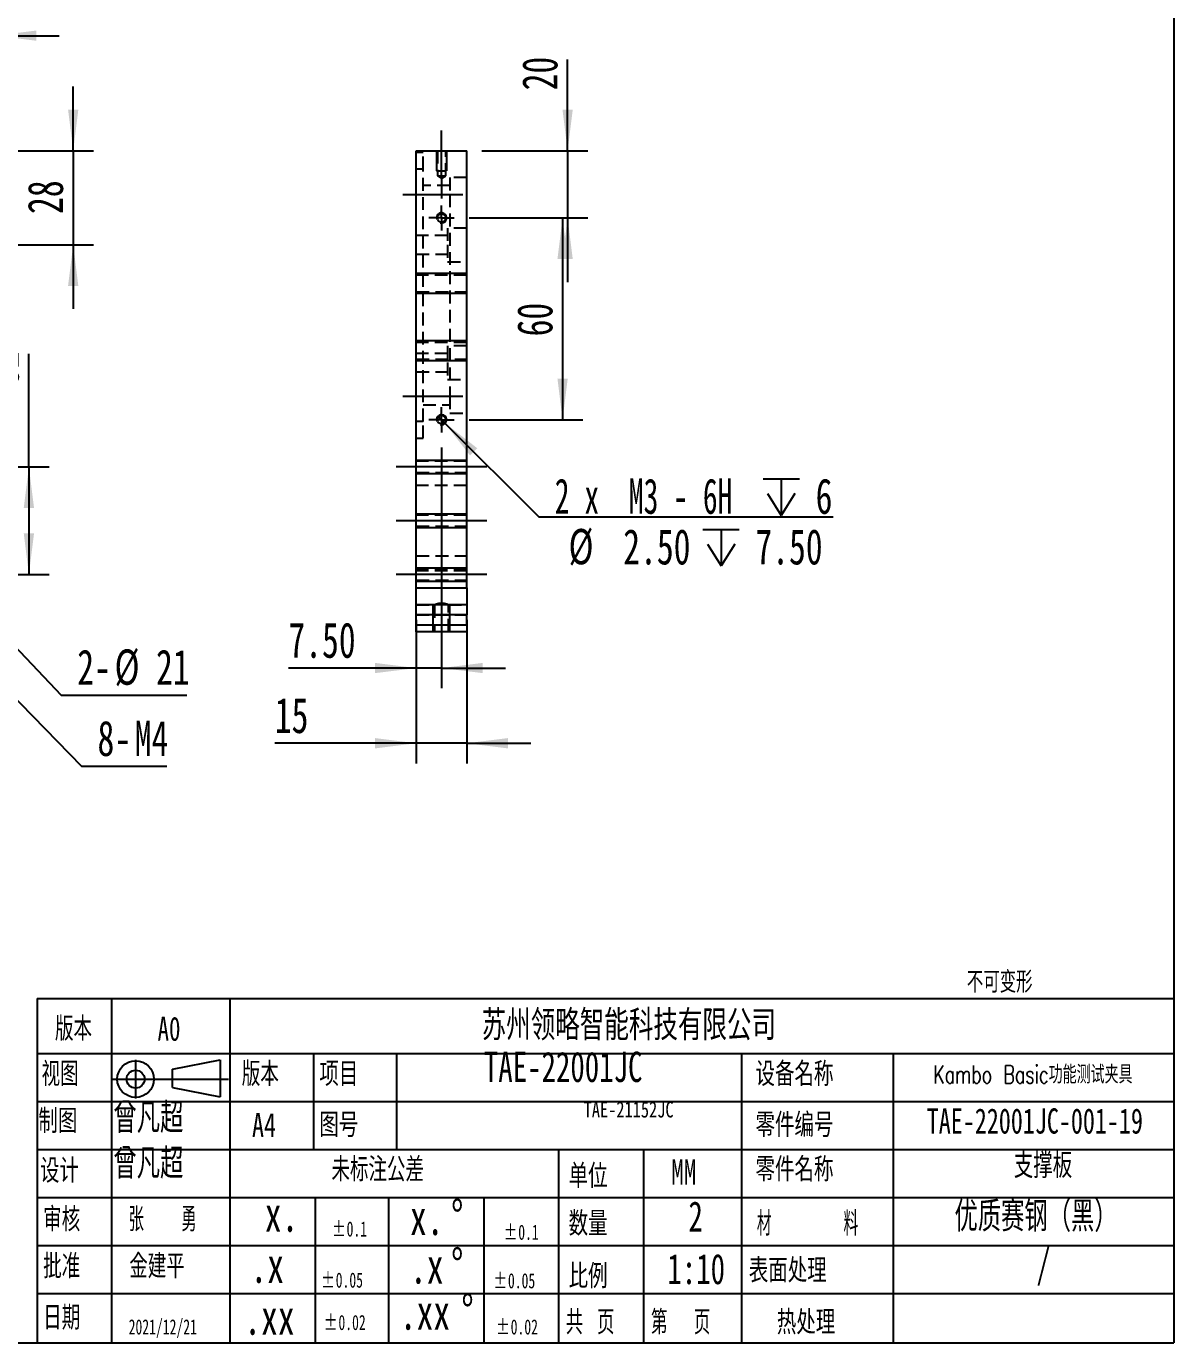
# Model space of a CAD drawing. Extents: x 2 to 292, y 3 to 207.
# Drawn here: x 178.5 to 292.2, y 3.1 to 133.5 of the extents above; entities that cross this region are included whole.
import ezdxf

# ---------------------------------------------------------------- set-up
doc = ezdxf.new("R2010")
doc.units = 0
for name, pattern in [('SLD-中心线', [34.29, 30.48, -1.27, 1.27, -1.27]), ('SLD-实线', [0]), ('SLD-虚线', [1.905, 1.27, -0.635])]:
    doc.linetypes.add(name, pattern=pattern)
doc.layers.get('0').update_dxf_attribs({"linetype": 'CONTINUOUS'})
for name, color, linetype in [('FORMAT', 7, 'SLD-实线'), ('图层1', 5, 'SLD-中心线'), ('图层7', 7, 'SLD-实线'), ('图框', 7, 'SLD-实线'), ('粗实线', 7, 'SLD-实线')]:
    doc.layers.add(name, color=color, linetype=linetype)
doc.styles.add('SLDTEXTSTYLE0', font='TXT', dxfattribs={"width": 0.7, "bigfont": 'bigfont'})
doc.styles.add('SLDTEXTSTYLE1', font='TXT', dxfattribs={"width": 0.75})
doc.styles.add('SLDTEXTSTYLE10', font='TXT', dxfattribs={"width": 0.58, "bigfont": 'bigfont'})
doc.styles.add('SLDTEXTSTYLE11', font='TXT', dxfattribs={"width": 0.633333})
doc.styles.add('SLDTEXTSTYLE12', font='TXT', dxfattribs={"width": 0.616667})
doc.styles.add('SLDTEXTSTYLE2', font='TXT', dxfattribs={"width": 0.736842, "bigfont": 'bigfont'})
doc.styles.add('SLDTEXTSTYLE3', font='TXT', dxfattribs={"width": 0.7})
doc.styles.add('SLDTEXTSTYLE4', font='TXT', dxfattribs={"width": 0.663})
doc.styles.add('SLDTEXTSTYLE5', font='TXT', dxfattribs={"width": 0.559211, "bigfont": 'bigfont'})
doc.styles.add('SLDTEXTSTYLE6', font='TXT', dxfattribs={"width": 0.736842})
doc.styles.add('SLDTEXTSTYLE8', font='TXT', dxfattribs={"width": 0.657895, "bigfont": 'bigfont'})
doc.styles.add('SLDTEXTSTYLE9', font='TXT', dxfattribs={"width": 0.618421, "bigfont": 'bigfont'})
doc.dimstyles.new('SLDDIMSTYLE0', dxfattribs={"dimtxt": 3.5, "dimasz": 4.08, "dimexe": 0, "dimexo": 0.0625, "dimgap": 0.875, "dimtad": 2, "dimlfac": 3, "dimrnd": 1e-09, "dimzin": 12, "dimtxsty": 'SLDTEXTSTYLE3', "dimsah": 1, "dimcen": 0.09, "dimazin": 3, "dimtfac": 1, "dimtofl": 0, "dimtmove": 0, "dimatfit": 3, "dimtolj": 1, "dimtzin": 12})
doc.dimstyles.new('SLDDIMSTYLE2', dxfattribs={"dimtxt": 3.5, "dimasz": 4.08, "dimexe": 0, "dimexo": 0.0625, "dimgap": 0.875, "dimtad": 0, "dimtih": 1, "dimtoh": 1, "dimlfac": 3, "dimrnd": 1e-09, "dimzin": 12, "dimtxsty": 'SLDTEXTSTYLE3', "dimblk1": 'NONE', "dimsah": 1, "dimcen": 0, "dimazin": 3, "dimtfac": 1, "dimtmove": 0, "dimatfit": 3, "dimtolj": 1, "dimtzin": 12})
doc.dimstyles.new('SLDDIMSTYLE3', dxfattribs={"dimtxt": 3.5, "dimasz": 4.08, "dimexe": 0, "dimexo": 0.0625, "dimgap": 0.875, "dimtad": 2, "dimlfac": 3, "dimrnd": 1e-09, "dimzin": 12, "dimtxsty": 'SLDTEXTSTYLE3', "dimsah": 1, "dimcen": 0.09, "dimazin": 3, "dimtfac": 1, "dimtmove": 0, "dimatfit": 3, "dimtolj": 1, "dimtzin": 12})
doc.dimstyles.new('SLDDIMSTYLE6', dxfattribs={"dimtxt": 3.5, "dimasz": 4.08, "dimexe": 0, "dimexo": 0.0625, "dimgap": 0.875, "dimtad": 0, "dimtih": 1, "dimtoh": 1, "dimlfac": 3, "dimrnd": 1e-09, "dimzin": 4, "dimtxsty": 'SLDTEXTSTYLE3', "dimblk1": 'NONE', "dimsah": 1, "dimcen": 0, "dimazin": 3, "dimtfac": 1, "dimtmove": 0, "dimatfit": 3, "dimtolj": 1, "dimtzin": 12})
doc.dimstyles.new('SLDDIMSTYLE7', dxfattribs={"dimtxt": 3.5, "dimasz": 4.08, "dimexe": 0, "dimexo": 0.0625, "dimgap": 0.875, "dimtad": 2, "dimlfac": 3, "dimrnd": 1e-09, "dimzin": 4, "dimtxsty": 'SLDTEXTSTYLE3', "dimsah": 1, "dimcen": 0.09, "dimazin": 3, "dimtfac": 1, "dimtmove": 0, "dimatfit": 3, "dimtolj": 1, "dimtzin": 12})
doc.dimstyles.new('SLDDIMSTYLE8', dxfattribs={"dimtxt": 3.5, "dimasz": 4.08, "dimexe": 0, "dimexo": 0.0625, "dimgap": 0.875, "dimtad": 0, "dimtih": 1, "dimtoh": 1, "dimdec": 6, "dimlfac": 3, "dimrnd": 1e-09, "dimzin": 12, "dimtxsty": 'SLDTEXTSTYLE3', "dimblk1": 'NONE', "dimsah": 1, "dimcen": 0, "dimazin": 3, "dimtfac": 1, "dimtmove": 0, "dimatfit": 3, "dimtolj": 1, "dimtzin": 12})

# ---------------------------------------------------------------- blocks, each defined once
blk = doc.blocks.new('SW_NOTE_0')
at = {"layer": '图层7', "color": 0, "char_height": 1.5, "attachment_point": 1, "style": 'SLDTEXTSTYLE4'}
for s, insert in [('%%p', (0, 1.93)), ('0.05', (1.44, 1.93))]:
    blk.add_mtext(s, dxfattribs=dict(at, insert=insert))
blk = doc.blocks.new('SW_NOTE_1')
at = {"layer": '图层7', "color": 0, "char_height": 1.5, "attachment_point": 1, "style": 'SLDTEXTSTYLE4'}
for s, insert in [('%%p', (0, 1.93)), ('0.02', (1.44, 1.93))]:
    blk.add_mtext(s, dxfattribs=dict(at, insert=insert))
blk = doc.blocks.new('SW_NOTE_2')
at = {"layer": '图层7', "color": 0, "char_height": 1.5, "attachment_point": 1, "style": 'SLDTEXTSTYLE4'}
for s, insert in [('%%p', (0, 1.93)), ('0.1', (1.44, 1.93))]:
    blk.add_mtext(s, dxfattribs=dict(at, insert=insert))
blk = doc.blocks.new('SW_NOTE_4')
at = {"layer": '图层7', "color": 0, "char_height": 3.5, "attachment_point": 1, "style": 'SLDTEXTSTYLE3'}
for s, insert in [('%%d', (4.07, 4.51)), ('.x', (0, 4.51))]:
    blk.add_mtext(s, dxfattribs=dict(at, insert=insert))
blk = doc.blocks.new('SW_NOTE_5')
at = {"layer": '图层7', "color": 0, "char_height": 3.5, "attachment_point": 1, "style": 'SLDTEXTSTYLE3'}
for s, insert in [('%%d', (4.07, 4.51)), ('x.', (0, 4.51))]:
    blk.add_mtext(s, dxfattribs=dict(at, insert=insert))
blk = doc.blocks.new('SW_NOTE_6')
at = {"layer": '图层7', "color": 0, "char_height": 3.5, "attachment_point": 1, "style": 'SLDTEXTSTYLE3'}
for s, insert in [('%%d', (6.11, 4.51)), ('.xx', (0, 4.51))]:
    blk.add_mtext(s, dxfattribs=dict(at, insert=insert))
blk = doc.blocks.new('SW_NOTE_7')
at = {"layer": '图层7', "color": 0, "char_height": 1.5, "attachment_point": 1, "style": 'SLDTEXTSTYLE4'}
for s, insert in [('%%p', (0, 1.93)), ('0.1', (1.44, 1.93))]:
    blk.add_mtext(s, dxfattribs=dict(at, insert=insert))
blk = doc.blocks.new('SW_NOTE_8')
at = {"layer": '图层7', "color": 0, "char_height": 1.5, "attachment_point": 1, "style": 'SLDTEXTSTYLE4'}
for s, insert in [('%%p', (0, 1.93)), ('0.05', (1.44, 1.93))]:
    blk.add_mtext(s, dxfattribs=dict(at, insert=insert))
blk = doc.blocks.new('SW_NOTE_9')
at = {"layer": '图层7', "color": 0, "char_height": 1.5, "attachment_point": 1, "style": 'SLDTEXTSTYLE4'}
for s, insert in [('%%p', (0, 1.93)), ('0.02', (1.44, 1.93))]:
    blk.add_mtext(s, dxfattribs=dict(at, insert=insert))
blk = doc.blocks.new('SW_SYMBOL_MOD_BOX')
at = {"layer": '图框', "color": 0}
for p, q in [((200, 200), (200, 800)), ((200, 800), (800, 800)), ((800, 800), (800, 200)), ((200, 200), (800, 200))]:
    blk.add_line(p, q, dxfattribs=at)
blk = doc.blocks.new('_D_6')
at = {"layer": '图框', "color": 5}
for p, q in [((178.73, 89.89), (178.73, 101.08)), ((168.28, 89.89), (180.73, 89.89)), ((178.73, 89.89), (178.73, 79.22)), ((168.28, 79.22), (180.73, 79.22))]:
    blk.add_line(p, q, dxfattribs=at)
for points in [[(178.73, 89.89), (178.22, 85.81), (179.24, 85.81)], [(178.73, 79.22), (179.24, 83.3), (178.22, 83.3)]]:
    blk.add_solid(points, dxfattribs=at)
at = {"layer": '图框', "color": 5, "xscale": 0.004511737089201878, "yscale": 0.004511737089201878, "zscale": 0.004511737089201878, "rotation": 90.0000000000004}
blk.add_blockref('SW_SYMBOL_MOD_BOX', (178.21, 94.11), dxfattribs=at)
at = {"layer": '图框', "color": 5, "insert": (174.22, 98.01), "char_height": 3.5, "attachment_point": 1, "rotation": 90, "style": 'SLDTEXTSTYLE3'}
blk.add_mtext('32', dxfattribs=at)
blk = doc.blocks.new('_D_7')
at = {"layer": '图框', "color": 5}
for p, q in [((162.97, 87.09), (167.81, 82.03)), ((167.81, 82.03), (181.93, 67.27)), ((181.93, 67.27), (194.4, 67.27))]:
    blk.add_line(p, q, dxfattribs=at)
blk.add_solid([(167.81, 82.03), (170.27, 78.73), (171, 79.43)], dxfattribs=at)
at = {"layer": '图框', "color": 5, "char_height": 3.5, "attachment_point": 1, "style": 'SLDTEXTSTYLE3'}
for s, insert in [('%%c', (187.22, 71.8)), ('2-', (183.52, 71.79)), ('21', (191.33, 71.79))]:
    blk.add_mtext(s, dxfattribs=dict(at, insert=insert))
blk = doc.blocks.new('_NONE')
blk = doc.blocks.new('_D_8')
at = {"layer": '图框', "color": 5}
for p, q in [((164.93, 79.7), (165.86, 78.75)), ((165.86, 78.75), (183.95, 60.22)), ((183.95, 60.22), (192.39, 60.22))]:
    blk.add_line(p, q, dxfattribs=at)
blk.add_solid([(165.86, 78.75), (168.35, 75.47), (169.07, 76.18)], dxfattribs=at)
at = {"layer": '图框', "color": 5, "char_height": 3.5, "attachment_point": 1, "style": 'SLDTEXTSTYLE3'}
for s, insert in [('8-', (185.53, 64.74)), ('M4', (189.22, 64.74))]:
    blk.add_mtext(s, dxfattribs=dict(at, insert=insert))
blk = doc.blocks.new('_D_18')
at = {"layer": '图框', "color": 5}
for p, q in [((166.06, 113.39), (166.06, 134.62)), ((175.39, 122.72), (175.39, 134.62)), ((166.06, 132.62), (159.71, 132.62)), ((166.06, 132.62), (175.39, 132.62)), ((175.39, 132.62), (181.74, 132.62))]:
    blk.add_line(p, q, dxfattribs=at)
for points in [[(166.06, 132.62), (161.98, 133.13), (161.98, 132.12)], [(175.39, 132.62), (179.47, 132.12), (179.47, 133.13)]]:
    blk.add_solid(points, dxfattribs=at)
at = {"layer": '图框', "color": 5, "insert": (168.71, 137.13), "char_height": 3.5, "attachment_point": 1, "style": 'SLDTEXTSTYLE3'}
blk.add_mtext('28', dxfattribs=at)
blk = doc.blocks.new('_D_19')
at = {"layer": '图框', "color": 5}
for p, q in [((183.12, 121.22), (183.12, 127.57)), ((176.89, 121.22), (185.12, 121.22)), ((183.12, 121.22), (183.12, 111.89)), ((167.56, 111.89), (185.12, 111.89)), ((183.12, 111.89), (183.12, 105.54))]:
    blk.add_line(p, q, dxfattribs=at)
for points in [[(183.12, 121.22), (183.63, 125.3), (182.61, 125.3)], [(183.12, 111.89), (182.61, 107.81), (183.63, 107.81)]]:
    blk.add_solid(points, dxfattribs=at)
at = {"layer": '图框', "color": 5, "insert": (178.61, 114.95), "char_height": 3.5, "attachment_point": 1, "rotation": 90, "style": 'SLDTEXTSTYLE3'}
blk.add_mtext('28', dxfattribs=at)
blk = doc.blocks.new('SW_SYMBOL_HOLE_SPOT')
at = {"layer": '图框', "color": 0}
for p, q in [((0, 875), (0, 75)), ((1600, 75), (1600, 875)), ((0, 75), (1600, 75))]:
    blk.add_line(p, q, dxfattribs=at)
blk = doc.blocks.new('SW_SYMBOL_HOLE_DEPTH')
at = {"layer": '图框', "color": 0}
for p, q in [((0, 875), (800, 875)), ((400, 875), (400, 75)), ((100, 555), (400, 75)), ((700, 555), (400, 75))]:
    blk.add_line(p, q, dxfattribs=at)
blk = doc.blocks.new('_D_20')
at = {"layer": '图框', "color": 5}
for p, q in [((154.95, 133.34), (121.67, 133.34)), ((165.64, 112.7), (154.95, 133.34)), ((166.48, 111.08), (165.64, 112.7))]:
    blk.add_line(p, q, dxfattribs=at)
blk.add_solid([(165.64, 112.7), (164.21, 116.56), (163.31, 116.09)], dxfattribs=at)
at = {"layer": '图框', "color": 5, "xscale": 0.004511737089201878, "yscale": 0.004511737089201878, "zscale": 0.004511737089201878}
for name, p in [('SW_SYMBOL_HOLE_SPOT', (122.93, 128.13)), ('SW_SYMBOL_HOLE_DEPTH', (140.54, 128.13))]:
    blk.add_blockref(name, p, dxfattribs=at)
at = {"layer": '图框', "color": 5, "char_height": 3.5, "attachment_point": 1}
for s, insert, style in [('3 x', (121.67, 137.13), 'SLDTEXTSTYLE11'), ('%%c', (127.8, 137.15), 'SLDTEXTSTYLE3'), ('5.50 \\M+18AAE\\M+19153贯\\M+190FA', (133.23, 137.13), 'SLDTEXTSTYLE0'), ('%%c', (130.29, 132.13), 'SLDTEXTSTYLE3'), ('10', (135.72, 132.12), 'SLDTEXTSTYLE3'), ('5.70', (145.75, 132.12), 'SLDTEXTSTYLE3')]:
    blk.add_mtext(s, dxfattribs=dict(at, insert=insert, style=style))
blk = doc.blocks.new('_D_23')
at = {"layer": '图框', "color": 5}
for p, q in [((217.13, 74.72), (217.13, 60.5)), ((222.13, 74.72), (222.13, 60.5)), ((217.13, 62.5), (203.1, 62.5)), ((222.13, 62.5), (217.13, 62.5)), ((222.13, 62.5), (228.48, 62.5))]:
    blk.add_line(p, q, dxfattribs=at)
for points in [[(217.13, 62.5), (213.05, 63.01), (213.05, 61.99)], [(222.13, 62.5), (226.21, 61.99), (226.21, 63.01)]]:
    blk.add_solid(points, dxfattribs=at)
at = {"layer": '图框', "color": 5, "insert": (203.1, 67.01), "char_height": 3.5, "attachment_point": 1, "style": 'SLDTEXTSTYLE3'}
blk.add_mtext('15', dxfattribs=at)
blk = doc.blocks.new('_D_24')
at = {"layer": '图框', "color": 5}
for p, q in [((232.13, 121.22), (232.13, 130.27)), ((223.63, 121.22), (234.13, 121.22)), ((232.13, 121.22), (232.13, 114.56)), ((222.38, 114.56), (234.13, 114.56)), ((232.13, 114.56), (232.13, 108.21))]:
    blk.add_line(p, q, dxfattribs=at)
for points in [[(232.13, 121.22), (232.64, 125.3), (231.62, 125.3)], [(232.13, 114.56), (231.62, 110.48), (232.64, 110.48)]]:
    blk.add_solid(points, dxfattribs=at)
at = {"layer": '图框', "color": 5, "insert": (227.62, 127.2), "char_height": 3.5, "attachment_point": 1, "rotation": 90, "style": 'SLDTEXTSTYLE3'}
blk.add_mtext('20', dxfattribs=at)
blk = doc.blocks.new('_D_25')
at = {"layer": '图框', "color": 5}
for p, q in [((222.38, 114.56), (233.63, 114.56)), ((231.63, 114.56), (231.63, 94.56)), ((222.38, 94.56), (233.63, 94.56))]:
    blk.add_line(p, q, dxfattribs=at)
for points in [[(231.63, 114.56), (231.12, 110.48), (232.14, 110.48)], [(231.63, 94.56), (232.14, 98.64), (231.12, 98.64)]]:
    blk.add_solid(points, dxfattribs=at)
at = {"layer": '图框', "color": 5, "insert": (227.12, 102.82), "char_height": 3.5, "attachment_point": 1, "rotation": 90, "style": 'SLDTEXTSTYLE3'}
blk.add_mtext('60', dxfattribs=at)
blk = doc.blocks.new('_D_26')
at = {"layer": '图框', "color": 5}
for p, q in [((219.63, 91.81), (219.63, 67.95)), ((217.13, 72.06), (217.13, 67.95)), ((217.13, 69.95), (204.45, 69.95)), ((219.63, 69.95), (217.13, 69.95)), ((219.63, 69.95), (225.98, 69.95))]:
    blk.add_line(p, q, dxfattribs=at)
for points in [[(217.13, 69.95), (213.05, 70.46), (213.05, 69.45)], [(219.63, 69.95), (223.71, 69.45), (223.71, 70.46)]]:
    blk.add_solid(points, dxfattribs=at)
at = {"layer": '图框', "color": 5, "insert": (204.45, 74.47), "char_height": 3.5, "attachment_point": 1, "style": 'SLDTEXTSTYLE3'}
blk.add_mtext('7.50', dxfattribs=at)
blk = doc.blocks.new('_D_27')
at = {"layer": '图框', "color": 5}
for p, q in [((219.34, 94.85), (219.93, 94.26)), ((219.93, 94.26), (229.27, 84.95)), ((229.27, 84.95), (258.46, 84.95))]:
    blk.add_line(p, q, dxfattribs=at)
blk.add_solid([(219.93, 94.26), (222.46, 91.02), (223.17, 91.74)], dxfattribs=at)
at = {"layer": '图框', "color": 5, "xscale": 0.004511737089201878, "yscale": 0.004511737089201878, "zscale": 0.004511737089201878}
for p in [(251.5, 84.74), (245.53, 79.73)]:
    blk.add_blockref('SW_SYMBOL_HOLE_DEPTH', p, dxfattribs=at)
at = {"layer": '图框', "color": 5, "char_height": 3.5, "attachment_point": 1}
for s, insert, style in [('2 x  M3 - 6H', (230.85, 88.74), 'SLDTEXTSTYLE12'), ('6', (256.71, 88.74), 'SLDTEXTSTYLE3'), ('%%c', (232.22, 83.74), 'SLDTEXTSTYLE3'), ('2.50', (237.64, 83.72), 'SLDTEXTSTYLE3'), ('7.50', (250.74, 83.72), 'SLDTEXTSTYLE3')]:
    blk.add_mtext(s, dxfattribs=dict(at, insert=insert, style=style))
blk = doc.blocks.new('SW_CENTERMARKSYMBOL_15')
at = {"layer": '图框', "color": 0}
for p, q in [((-0.83, 0), (-1.25, 0)), ((0, 0), (-0.83, 0)), ((0, 0.83), (0, 1.25)), ((0, 0), (0, 0.83)), ((0, 0), (0, -0.83)), ((0, 0), (0.83, 0)), ((0.83, 0), (1.25, 0)), ((0, -0.83), (0, -1.25))]:
    blk.add_line(p, q, dxfattribs=at)
blk = doc.blocks.new('SW_CENTERMARKSYMBOL_16')
at = {"layer": '图框', "color": 0}
for p, q in [((-0.83, 0), (-1.25, 0)), ((0, 0), (-0.83, 0)), ((0, 0.83), (0, 1.25)), ((0, 0), (0, 0.83)), ((0, 0), (0, -0.83)), ((0, 0), (0.83, 0)), ((0.83, 0), (1.25, 0)), ((0, -0.83), (0, -1.25))]:
    blk.add_line(p, q, dxfattribs=at)

msp = doc.modelspace()

# ---------------------------------------------------------------- linework, layer by layer
at = {"color": 7, "linetype": 'SLD-实线'}
for p, q in [((217.13274313, 121.22432965), (222.13274302, 121.22432965)), ((217.13274313, 77.89099542), (217.13274313, 121.22432965)), ((219.13274308, 121.22432876), (219.13274308, 119.22432876)), ((219.13274308, 121.22432876), (219.13274308, 119.22432876)), ((219.13274308, 121.22432876), (219.13274308, 119.22432876)), ((220.13274308, 121.22432876), (220.13274308, 119.22432876)), ((220.13274308, 121.22432876), (220.13274308, 119.22432876)), ((220.13274308, 121.22432876), (220.13274308, 119.22432876)), ((222.13274302, 77.89099542), (222.13274302, 121.22432965)), ((222.13274308, 109.05760931), (217.13274308, 109.05760931)), ((222.13274308, 109.05760931), (217.13274308, 109.05760931)), ((222.13274308, 107.05760931), (217.13274308, 107.05760931)), ((222.13274308, 107.05760931), (217.13274308, 107.05760931)), ((222.13274308, 102.39094265), (217.13274308, 102.39094265)), ((222.13274308, 102.39094265), (217.13274308, 102.39094265)), ((222.13274308, 100.39094265), (217.13274308, 100.39094265)), ((222.13274308, 100.39094265), (217.13274308, 100.39094265)), ((217.13274308, 90.55766209), (222.13274308, 90.55766209)), ((217.13274308, 90.55766209), (222.13274308, 90.55766209)), ((217.13274308, 89.22432876), (222.13274308, 89.22432876)), ((217.13274308, 89.22432876), (222.13274308, 89.22432876)), ((217.13274308, 85.22432876), (222.13274308, 85.22432876)), ((217.13274308, 85.22432876), (222.13274308, 85.22432876)), ((217.13274308, 85.22432876), (222.13274308, 85.22432876)), ((217.13274308, 85.22432876), (222.13274308, 85.22432876)), ((217.13274308, 83.89099542), (222.13274308, 83.89099542)), ((217.13274308, 83.89099542), (222.13274308, 83.89099542)), ((217.13274308, 83.89099542), (222.13274308, 83.89099542)), ((217.13274308, 83.89099542), (222.13274308, 83.89099542)), ((217.13274308, 79.89099542), (222.13274308, 79.89099542)), ((217.13274308, 79.89099542), (222.13274308, 79.89099542)), ((217.13274308, 78.55766209), (222.13274308, 78.55766209)), ((217.13274308, 78.55766209), (222.13274308, 78.55766209)), ((217.13274313, 77.89099542), (222.13274302, 77.89099542)), ((217.13274313, 76.22432786), (217.13274313, 77.89099542)), ((222.13274302, 77.89099542), (222.13274302, 76.22432786)), ((222.13274302, 76.22432786), (217.13274313, 76.22432786)), ((217.13274313, 75.22432832), (217.13274313, 76.22432786)), ((218.79940974, 73.55766209), (218.79940974, 76.20766209)), ((220.46607641, 73.55766209), (220.46607641, 76.20766209)), ((222.13274302, 76.22432786), (222.13274302, 75.22432832)), ((222.13274302, 75.22432832), (217.13274313, 75.22432832)), ((217.13274313, 74.22432878), (217.13274313, 75.22432832)), ((222.13274302, 74.22432878), (222.13274302, 75.22432832)), ((217.13274313, 74.22432878), (222.13274302, 74.22432878)), ((217.13274313, 73.55766324), (217.13274313, 74.22432878)), ((222.13274302, 73.55766324), (217.13274313, 73.55766324)), ((222.13274302, 74.22432878), (222.13274302, 73.55766324))]:
    msp.add_line(p, q, dxfattribs=at)
at = {"color": 7, "linetype": 'SLD-虚线'}
for p, q in [((217.79940975, 121.05766264), (217.13274313, 121.05766264)), ((217.79940975, 119.39099508), (217.79940975, 121.05766264)), ((219.21607642, 121.22432965), (219.21607642, 118.72432831)), ((220.04940974, 118.72432831), (220.04940974, 121.22432965)), ((217.79940975, 119.39099508), (217.13274313, 119.39099508)), ((217.79940975, 94.39099533), (217.79940975, 119.39099508)), ((219.13274308, 119.22432876), (220.13274308, 119.22432876)), ((219.13274308, 119.22432876), (220.13274308, 119.22432876)), ((219.13274308, 119.22432876), (220.13274308, 119.22432876)), ((219.21607642, 118.72432831), (220.04940974, 118.72432831)), ((219.21607642, 118.72432831), (219.63274308, 118.47397017)), ((219.63274308, 118.47397017), (220.04940974, 118.72432831)), ((220.46607639, 117.75766266), (217.79940975, 117.75766266)), ((220.46607639, 118.55766255), (220.46607639, 116.89099498)), ((222.13274302, 118.55766255), (220.46607639, 118.55766255)), ((217.79940975, 116.89099498), (220.46607639, 116.89099498)), ((220.46607639, 116.89099498), (220.46607639, 96.89099543)), ((220.46607639, 116.89099498), (222.13274302, 116.89099498)), ((220.23274307, 113.55766235), (220.23274307, 111.89099603)), ((222.13274302, 113.55766235), (220.23274307, 113.55766235)), ((220.23274307, 112.80766207), (217.13274313, 112.80766207)), ((217.13274313, 110.97432875), (220.23274307, 110.97432875)), ((220.23274307, 111.89099603), (220.23274307, 110.22432847)), ((220.23274307, 110.22432847), (222.13274302, 110.22432847)), ((222.13274302, 108.89094276), (217.13274313, 108.89094276)), ((217.13274313, 107.22427582), (222.13274302, 107.22427582)), ((222.13274302, 102.22427593), (217.13274313, 102.22427593)), ((220.23274307, 101.89099532), (220.23274307, 100.22432869)), ((222.13274302, 101.89099532), (220.23274307, 101.89099532)), ((220.23274307, 101.14099535), (217.13274313, 101.14099535)), ((217.13274313, 100.5576093), (222.13274302, 100.5576093)), ((217.13274313, 99.30766211), (220.23274307, 99.30766211)), ((220.23274307, 100.22432869), (220.23274307, 98.55766208)), ((220.23274307, 98.55766208), (222.13274302, 98.55766208)), ((217.79940975, 96.89099543), (220.46607639, 96.89099543)), ((220.46607639, 96.89099543), (222.13274302, 96.89099543)), ((220.46607639, 96.89099543), (220.46607639, 95.2243288)), ((217.79940975, 96.02432869), (220.46607639, 96.02432869)), ((217.79940975, 94.39099533), (217.13274313, 94.39099533)), ((217.79940975, 92.72432901), (217.79940975, 94.39099533)), ((220.46607639, 95.2243288), (222.13274302, 95.2243288)), ((217.13274313, 92.72432901), (217.79940975, 92.72432901)), ((222.13274302, 90.44099552), (217.13274313, 90.44099552)), ((217.13274313, 89.34099553), (222.13274302, 89.34099553)), ((222.13274302, 88.05766158), (217.13274313, 88.05766158)), ((222.13274302, 85.10766256), (217.13274313, 85.10766256)), ((217.13274313, 84.00766256), (222.13274302, 84.00766256)), ((217.13274313, 81.0576623), (222.13274302, 81.0576623)), ((222.13274302, 79.77432835), (217.13274313, 79.77432835)), ((222.13274302, 79.57432869), (217.13274313, 79.57432869)), ((217.13274313, 78.67432836), (222.13274302, 78.67432836)), ((217.13274313, 76.20766091), (218.9352347, 76.20766091)), ((218.9327431, 76.20869654), (218.9327431, 73.55766324)), ((219.62344183, 76.35977693), (219.69936968, 76.35777521)), ((220.3311494, 76.20766091), (222.13274302, 76.20766091)), ((220.33274305, 73.55766324), (220.33274305, 76.20832153)), ((217.13274313, 75.22432832), (222.13274302, 75.22432832))]:
    msp.add_line(p, q, dxfattribs=at)
at = {"color": 7, "linetype": 'SLD-实线'}
for centre in [(219.63274308, 114.55766209), (219.63274308, 94.55766209)]:
    msp.add_circle(centre, 0.41666667, dxfattribs=at)
for centre in [(219.63274308, 114.55766209), (219.63274308, 114.55766209), (219.63274308, 94.55766209), (219.63274308, 94.55766209)]:
    msp.add_arc(centre, 0.5, 255, 195, dxfattribs=at)
at = {"color": 7, "linetype": 'SLD-虚线'}
for points, knots in [([(219.63274308, 76.36010973), (219.59588422, 76.35933101), (219.52102799, 76.35774951), (219.41270155, 76.34546476), (219.30991013, 76.32745026), (219.21505407, 76.30495297), (219.12882548, 76.27991617), (219.05437724, 76.25490607), (218.99413052, 76.23246932), (218.95409114, 76.2165023), (218.9338178, 76.2081124), (218.93485712, 76.20854088), (218.9352347, 76.20869654)], [0, 0, 0, 0, 0.099397703, 0.2018656261, 0.3012154351, 0.4031653762, 0.5080856668, 0.6157938719, 0.7249425279, 0.837594152, 0.9409982262, 1, 1, 1, 1]), ([(220.3311494, 76.20832401), (220.33163385, 76.20812284), (220.33425097, 76.20703603), (220.32103857, 76.21253623), (220.29164993, 76.22444353), (220.24537625, 76.24233134), (220.18348813, 76.26448826), (220.10573398, 76.28939757), (220.01246524, 76.3147263), (219.9066804, 76.3370934), (219.79109831, 76.35338594), (219.69847889, 76.35961679), (219.64508194, 76.3600172), (219.63274308, 76.36010973)], [0, 0, 0, 0, 0.0235007195, 0.1269587007, 0.2239673974, 0.3235631524, 0.425042364, 0.5291041945, 0.6373057613, 0.7486685649, 0.8558379581, 0.9666873004, 1, 1, 1, 1])]:
    msp.add_open_spline(points, degree=3, knots=knots, dxfattribs=at)
at = {"layer": 'FORMAT'}
for p, q in [((186.91053514, 37.1977449), (186.91053514, 3.09596976)), ((198.66076351, 37.1977449), (198.66076351, 3.09596976)), ((179.55257361, 31.7584837), (292.20335529, 31.7584837)), ((206.95141482, 31.7584837), (206.95141482, 22.2446521)), ((215.15452135, 31.7584837), (215.15452135, 22.2446521)), ((249.36194674, 31.7584837), (249.36194674, 3.09596976)), ((264.39954193, 31.7584837), (264.39954193, 3.09596976)), ((192.95125628, 30.20082962), (197.68880438, 31.12592939)), ((192.95125628, 28.38413619), (192.95125628, 30.20082962)), ((197.68880438, 31.12592939), (197.68880438, 27.45903643)), ((192.95125628, 28.38413619), (197.68880438, 27.45903643)), ((179.55257361, 27.0015679), (292.20335529, 27.0015679)), ((179.55257361, 22.2446521), (292.20335529, 22.2446521)), ((231.2090054, 22.2446521), (231.2090054, 3.09596976)), ((239.68998533, 3.09596976), (239.68998533, 22.2446521)), ((179.55257361, 17.4877363), (292.20335529, 17.4877363)), ((207.10225364, 17.4877363), (207.10225364, 3.09596976)), ((214.37115388, 17.4877363), (214.37115388, 3.09596976)), ((223.83820805, 17.4877363), (223.83820805, 3.09596976)), ((179.55257361, 12.7308205), (292.20335529, 12.7308205)), ((179.55257361, 7.9739047), (292.20335529, 7.9739047))]:
    msp.add_line(p, q, dxfattribs=at)
at = {"layer": 'FORMAT', "linetype": 'SLD-中心线'}
for p, q in [((189.30225283, 31.12102506), (189.30225283, 27.30417597)), ((186.91053514, 29.21260052), (198.51770598, 29.21260052))]:
    msp.add_line(p, q, dxfattribs=at)
at = {"layer": 'FORMAT'}
for radius in [1.81265621, 0.88755645]:
    msp.add_circle((189.30225283, 29.21260052), radius, dxfattribs=at)
at = {"layer": '图框', "color": 5, "linetype": 'SLD-中心线', "ltscale": 3.333333}
for p, q in [((219.63274308, 118.72432876), (219.63274308, 123.22432876)), ((219.63274308, 118.72432876), (219.63274308, 116.47397016)), ((215.79940974, 116.89099542), (220.46607641, 116.89099542)), ((215.79940974, 96.89099542), (220.46607641, 96.89099542)), ((224.13274308, 89.89099542), (215.13274308, 89.89099542)), ((224.13274308, 84.55766209), (215.13274308, 84.55766209)), ((224.13274308, 79.22432876), (215.13274308, 79.22432876))]:
    msp.add_line(p, q, dxfattribs=at)
at = {"layer": '粗实线', "color": 5}
for p in [(292.20335529, 206.5709215), (2.20335337, 3.09596976)]:
    msp.add_line(p, (292.20335529, 3.09596976), dxfattribs=at)
at = {"layer": '粗实线'}
for q in [(179.55257361, 3.09596976), (292.20335529, 37.1977449)]:
    msp.add_line((179.55257361, 37.1977449), q, dxfattribs=at)

# ---------------------------------------------------------------- block references
at = {"layer": '图层7'}
for name, p in [('SW_NOTE_5', (216.50096363, 12.75559296)), ('SW_NOTE_2', (208.78053651, 13.18428056)), ('SW_NOTE_7', (225.79396864, 12.86045409)), ('SW_NOTE_4', (216.50096363, 7.94794693)), ('SW_NOTE_0', (207.69928637, 8.11751465)), ('SW_NOTE_8', (224.77255355, 8.05280806)), ('SW_NOTE_6', (215.48256077, 3.37281735)), ('SW_NOTE_1', (207.97011963, 3.91751363)), ('SW_NOTE_9', (225.04338681, 3.47767848))]:
    msp.add_blockref(name, p, dxfattribs=at)
at = {"layer": '图框', "color": 5}
for name, p in [('SW_CENTERMARKSYMBOL_15', (219.63274308, 114.55766209)), ('SW_CENTERMARKSYMBOL_16', (219.63274308, 94.55766209))]:
    msp.add_blockref(name, p, dxfattribs=at)

# ---------------------------------------------------------------- texts
at = {"layer": 'FORMAT', "char_height": 2.38125, "attachment_point": 2, "style": 'SLDTEXTSTYLE0'}
for s, insert in [('\\M+194C5\\M+1967B', (183.15019978, 35.39475263)), ('\\M+196A2标\\M+1928D\\M+18CF6\\M+18DB7', (213.30359169, 21.45267775))]:
    msp.add_mtext(s, dxfattribs=dict(at, insert=insert))
at = {"layer": 'FORMAT', "color": 5, "insert": (192.61830553, 35.39475268), "char_height": 2.38125, "attachment_point": 2, "style": 'SLDTEXTSTYLE3'}
msp.add_mtext('A0', dxfattribs=at)
at = {"layer": '图层1'}
for s, insert, char_height, attachment_point, style in [('TAE-22001JC', (231.6854984, 31.92766345), 3, 2, 'SLDTEXTSTYLE3'), ('Kambo Basic\\M+18CF7\\M+1945C测试夹\\M+18BEF', (278.25251922, 30.57744909), 1.8, 2, 'SLDTEXTSTYLE0'), ('\\M+1915C\\M+1967D\\M+192B4', (187.11004352, 26.87743113), 3, 1, 'SLDTEXTSTYLE0'), ('TAE-22001JC-001-19', (278.44251509, 26.31484177), 2.5, 2, 'SLDTEXTSTYLE3'), ('\\M+1915C\\M+1967D\\M+192B4', (187.11004352, 22.3486825), 3, 1, 'SLDTEXTSTYLE0'), ('\\M+18E78撑\\M+194C2', (279.25216713, 21.91040722), 2.5, 2, 'SLDTEXTSTYLE0'), ('2', (244.82181763, 17.10553057), 3, 2, 'SLDTEXTSTYLE3'), ('优质赛钢\\M+18169\\M+1FC4B\\M+1816A', (278.56305726, 17.10553057), 3, 2, 'SLDTEXTSTYLE0'), ('1:10', (244.87494266, 11.89709443), 3, 2, 'SLDTEXTSTYLE3'), ('/', (279.30295579, 12.4618011), 3, 2, 'SLDTEXTSTYLE3')]:
    msp.add_mtext(s, dxfattribs=dict(at, insert=insert, char_height=char_height, attachment_point=attachment_point, style=style))
at = {"layer": '图层7', "attachment_point": 1}
for s, insert, char_height, style in [('苏\\M+18F42领\\M+197AA\\M+19271\\M+1945C\\M+189C8\\M+18B5A\\M+1974C\\M+18CC0\\M+18CF6\\M+18E69', (223.60766877, 36.06507163), 3, 'SLDTEXTSTYLE2'), ('视图', (179.98815345, 30.90734463), 2.38125, 'SLDTEXTSTYLE0'), ('\\M+194C5\\M+1967B', (199.83327489, 30.90734463), 2.38125, 'SLDTEXTSTYLE0'), ('项\\M+196DA', (207.51761991, 30.90734463), 2.38125, 'SLDTEXTSTYLE2'), ('设备\\M+196BC\\M+18FCC', (250.75336199, 30.90734463), 2.38125, 'SLDTEXTSTYLE2'), ('\\M+190A7图', (179.67065348, 26.24513642), 2.38125, 'SLDTEXTSTYLE2'), ('\\M+197EB\\M+18C8F编\\M+18D86', (250.75336199, 25.85711231), 2.38125, 'SLDTEXTSTYLE2'), ('A4', (200.84089629, 25.85711231), 2.38125, 'SLDTEXTSTYLE6'), ('图\\M+18D86', (207.51761991, 25.85711231), 2.38125, 'SLDTEXTSTYLE2'), ('设计', (179.82940346, 21.32836368), 2.38125, 'SLDTEXTSTYLE2'), ('单\\M+188CA', (232.22978407, 20.80397018), 2.38125, 'SLDTEXTSTYLE2'), ('MM', (242.39487197, 21.26169976), 2.5, 'SLDTEXTSTYLE6'), ('\\M+197EB\\M+18C8F\\M+196BC\\M+18FCC', (250.75336199, 21.45267775), 2.38125, 'SLDTEXTSTYLE2'), ('审\\M+18A6A', (180.14690343, 16.50824819), 2.38125, 'SLDTEXTSTYLE0'), ('张   \\M+19745', (188.61773589, 16.50824819), 2.38125, 'SLDTEXTSTYLE10'), ('x.', (202.10966381, 17.59115646), 3.5, 'SLDTEXTSTYLE3'), ('\\M+19094\\M+197CA', (232.22978407, 16.08521175), 2.38125, 'SLDTEXTSTYLE2'), ('\\M+18DDE      \\M+197BF', (250.8856531, 16.08521175), 2.38125, 'SLDTEXTSTYLE5'), ('\\M+194E1\\M+18F79', (180.14690343, 11.86387207), 2.38125, 'SLDTEXTSTYLE0'), ('\\M+18BE0\\M+18C9A\\M+195BD', (188.67773511, 11.86387207), 2.38125, 'SLDTEXTSTYLE0'), ('.x', (200.68365282, 12.52439055), 3.5, 'SLDTEXTSTYLE3'), ('\\M+194E4\\M+197E1', (232.22978407, 10.87677561), 2.38125, 'SLDTEXTSTYLE2'), ('\\M+1955C\\M+196CA处\\M+1979D', (250.09352168, 11.44148228), 2.38125, 'SLDTEXTSTYLE2'), ('\\M+193FA\\M+18AFA', (180.14690343, 6.7635277), 2.38125, 'SLDTEXTSTYLE0'), ('\\M+18BA4 页', (231.93718833, 6.30164603), 2.38125, 'SLDTEXTSTYLE8'), ('\\M+191E6  页', (240.4032064, 6.30164603), 2.38125, 'SLDTEXTSTYLE9'), ('热处\\M+1979D', (252.87008895, 6.30164603), 2.38125, 'SLDTEXTSTYLE2'), ('2021/12/21', (188.61773589, 5.41128007), 1.5, 'SLDTEXTSTYLE4'), ('.xx', (200.07285808, 7.3845543), 3.5, 'SLDTEXTSTYLE3')]:
    msp.add_mtext(s, dxfattribs=dict(at, insert=insert, char_height=char_height, style=style))
at = {"layer": '图框', "color": 5, "insert": (271.69752786, 39.89866074), "char_height": 2.1166666667, "attachment_point": 1, "rotation": 359.9999999464, "style": 'SLDTEXTSTYLE0'}
msp.add_mtext('\\M+19573\\M+189C2变\\M+18C60', dxfattribs=at)
at = {"layer": '图框', "insert": (233.71976581, 27.00097324), "char_height": 1.5875, "attachment_point": 1, "rotation": 359.9999999464, "style": 'SLDTEXTSTYLE1'}
msp.add_mtext('TAE-21152JC', dxfattribs=at)

# ---------------------------------------------------------------- dimensions: what is measured, and where the dimension line sits
at = {"layer": '图框', "color": 5}
for p1, p2, text, dimstyle, picture, middle in [((166.48307588, 111.07703526), (165.63987571, 112.70495558), '3 x <> 完全贯穿\\P{\\fGDT;v}%%c 10 {\\fGDT;x} 5.70\\P', 'SLDDIMSTYLE6', '_D_20', (137.51578119, 132.62305589)), ((162.97494148, 87.08634565), (167.81467677, 82.02897853), '2-<>', 'SLDDIMSTYLE2', '_D_7', (188.96263126, 70.2093366)), ((164.92907698, 79.7013382), (165.86054127, 78.74731931), '8-<>', 'SLDDIMSTYLE2', '_D_8', (188.96263126, 62.38995386))]:
    dim = msp.add_diameter_dim_2p(p1=p1, p2=p2, text=text, dimstyle=dimstyle, dxfattribs=at)
    dim.commit()
    dim.dimension.update_dxf_attribs({"geometry": picture, "text_midpoint": middle, "dimtype": 163})
dim = msp.add_linear_dim(base=(175.39480912, 132.62305589), p1=(166.06147579, 111.89099542), p2=(175.39480912, 121.22432876), dimstyle='SLDDIMSTYLE3', dxfattribs=at)
dim.commit()
dim.dimension.update_dxf_attribs({"geometry": '_D_18', "text_midpoint": (170.24603966, 132.62305589), "dimtype": 160})
for base, p1, p2, angle, dimstyle, picture, middle in [((232.13274308, 114.55766209), (222.13274308, 121.22432876), (220.88274308, 114.55766209), 90, 'SLDDIMSTYLE3', '_D_24', (232.13274308, 128.73239677)), ((183.12044539, 111.89099542), (175.39480912, 121.22432876), (166.06147579, 111.89099542), 90, 'SLDDIMSTYLE3', '_D_19', (183.12044539, 116.48094514)), ((231.63274308, 94.55766209), (220.88274308, 114.55766209), (220.88274308, 94.55766209), 90, 'SLDDIMSTYLE0', '_D_25', (231.63274308, 104.35120308)), ((217.13274308, 69.95373525), (219.63274308, 93.30766209), (217.13274308, 73.55766209), 0, 'SLDDIMSTYLE7', '_D_26', (207.52143273, 69.95373525)), ((217.13274308, 62.49829379), (222.13274308, 76.22432876), (217.13274308, 76.22432876), 0, 'SLDDIMSTYLE3', '_D_23', (204.63274308, 62.49829379))]:
    dim = msp.add_linear_dim(base=base, p1=p1, p2=p2, angle=angle, dimstyle=dimstyle, dxfattribs=at)
    dim.commit()
    dim.dimension.update_dxf_attribs({"geometry": picture, "text_midpoint": middle, "dimtype": 160})
dim = msp.add_linear_dim(base=(178.72814246, 79.22432876), p1=(166.77814246, 89.89099542), p2=(166.77814246, 79.22432876), angle=90, text='{\\fGDT;o}<>', dimstyle='SLDDIMSTYLE0', dxfattribs=at)
dim.commit()
dim.dimension.update_dxf_attribs({"geometry": '_D_6', "text_midpoint": (178.72814246, 97.59523193), "dimtype": 160})
dim = msp.add_diameter_dim_2p(p1=(219.33777854, 94.85195281), p2=(219.92770762, 94.26337136), text='2 x  M3 - 6H {\\fGDT;x} 6\\P%%c 2.50 {\\fGDT;x} 7.50\\P', dimstyle='SLDDIMSTYLE8', override={"dimpost": '<>'}, dxfattribs=at)
dim.commit()
dim.dimension.update_dxf_attribs({"geometry": '_D_27', "text_midpoint": (244.65751522, 84.22341747), "dimtype": 163})

doc.saveas('drawing.dxf')
